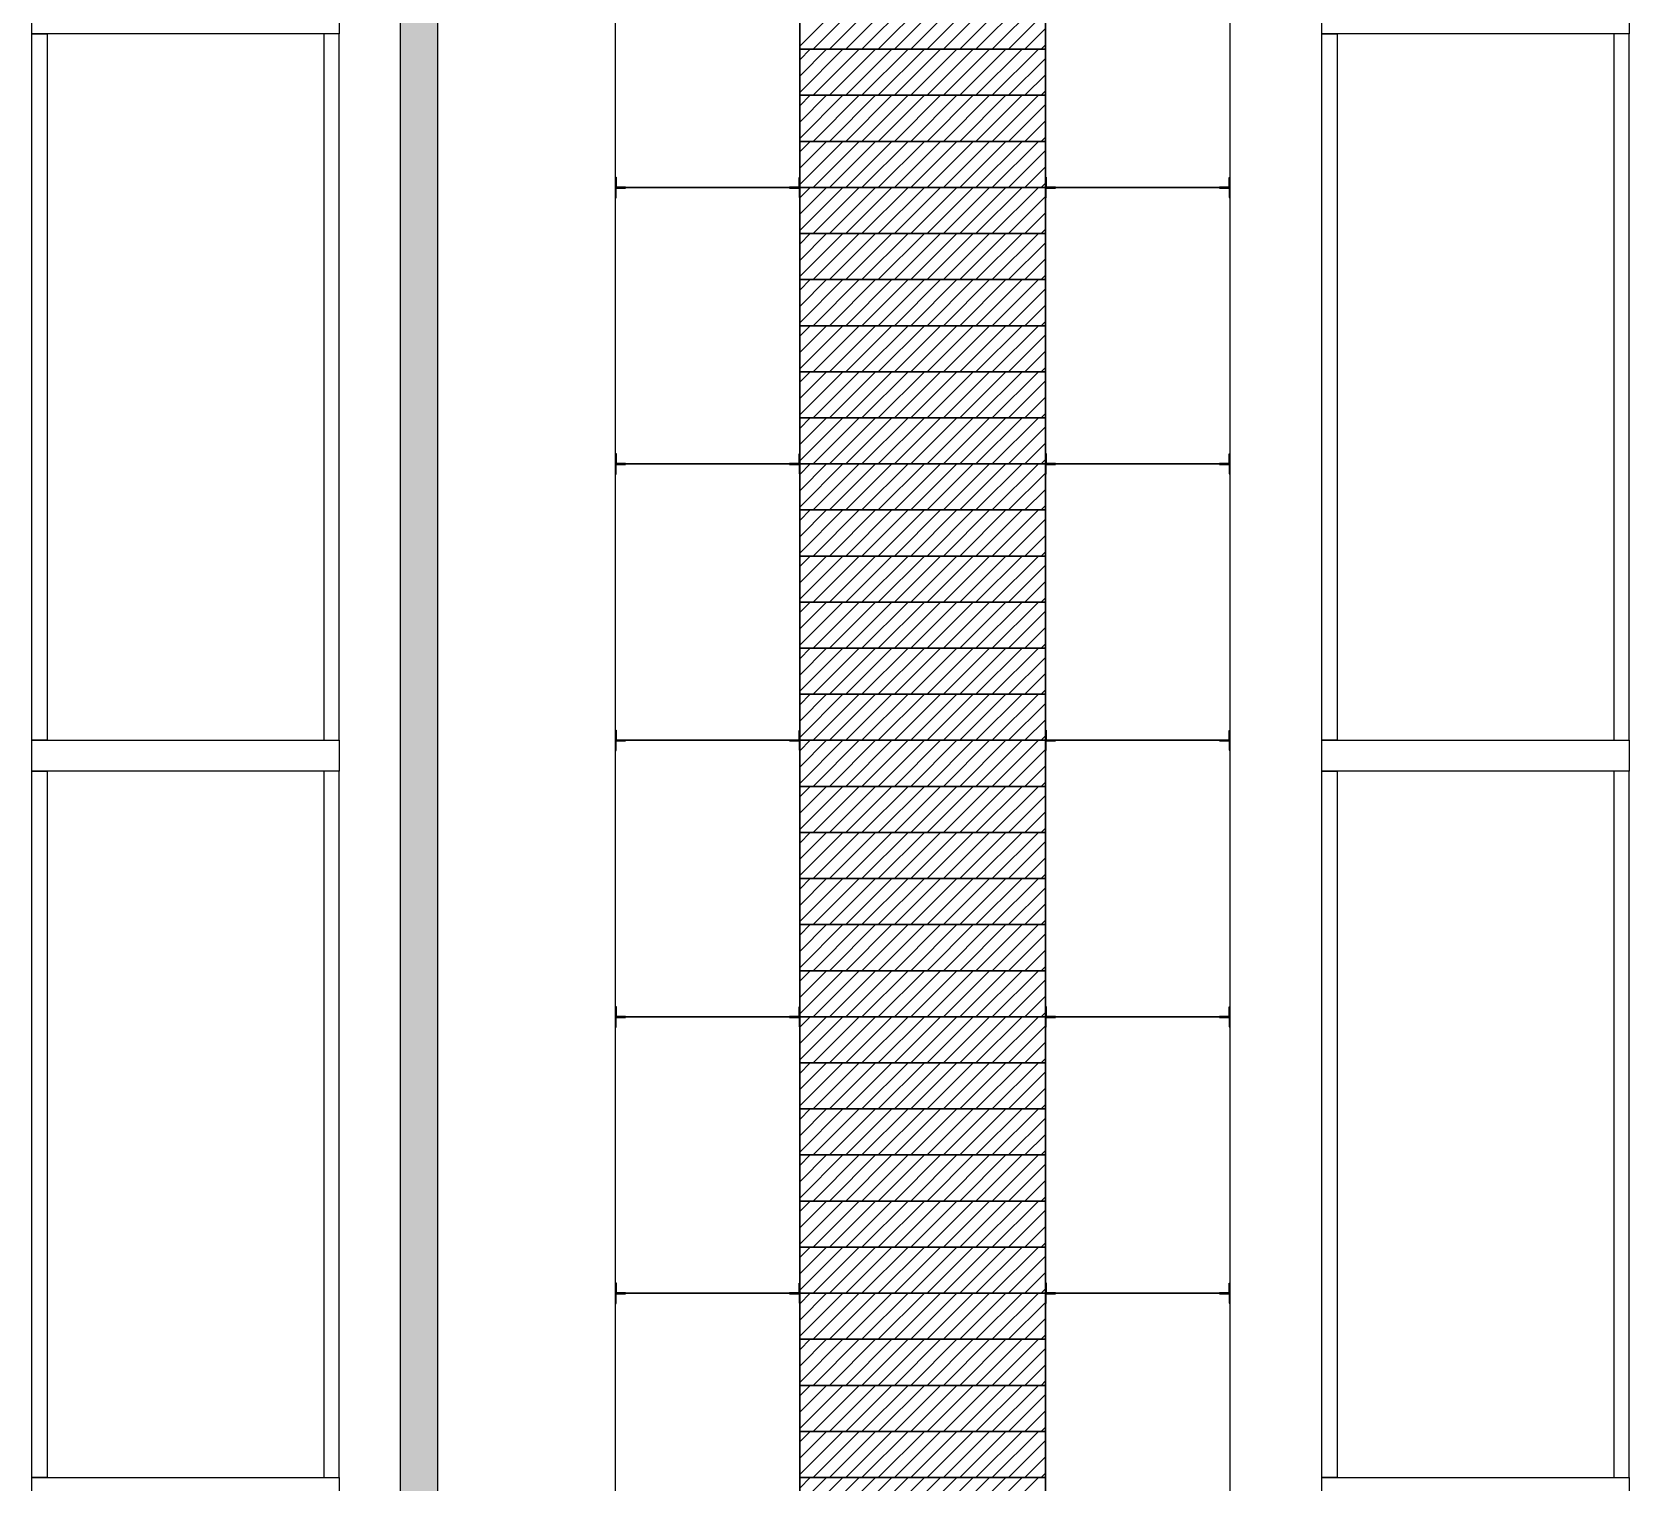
# Model space of a CAD drawing. Header units: millimetres. Extents: x 111.4 to 201.3, y 71.6 to 170.2.
# Drawn here: x 173.66 to 178.86, y 102.1 to 106.83 of the extents above; entities that cross this region are included whole.
import ezdxf

# ---------------------------------------------------------------- set-up
doc = ezdxf.new("R2010")
doc.units = ezdxf.units.MM
doc.layers.add('CIVIL-ARQ', color=8, linetype='Continuous')

msp = doc.modelspace()

# ---------------------------------------------------------------- hatches: boundary and pattern name
at = {"layer": 'CIVIL-ARQ'}
msp.add_hatch(color=256, dxfattribs=at).paths.add_polyline_path([(174.856796, 92.419852), (174.856796, 111.819852), (174.976796, 111.819852), (174.976796, 92.419852)])

# ---------------------------------------------------------------- linework, layer by layer
for p, q in [((174.856796, 92.419852), (174.856796, 111.819852)), ((174.976796, 111.819852), (174.976796, 92.419852)), ((173.656796, 106.819852), (173.656796, 106.919852)), ((174.656796, 106.919852), (174.656796, 106.819852)), ((176.156796, 106.769852), (176.156796, 106.919852)), ((176.156796, 106.779494), (176.297154, 106.919852)), ((176.200187, 106.769852), (176.350187, 106.919852)), ((176.25322, 106.769852), (176.40322, 106.919852)), ((176.306253, 106.769852), (176.456253, 106.919852)), ((176.359286, 106.769852), (176.509286, 106.919852)), ((176.412319, 106.769852), (176.562319, 106.919852)), ((176.465352, 106.769852), (176.615352, 106.919852)), ((176.518385, 106.769852), (176.668385, 106.919852)), ((176.571418, 106.769852), (176.721418, 106.919852)), ((176.624451, 106.769852), (176.774451, 106.919852)), ((176.677484, 106.769852), (176.827484, 106.919852)), ((176.730517, 106.769852), (176.880517, 106.919852)), ((176.78355, 106.769852), (176.93355, 106.919852)), ((176.956796, 106.919852), (176.956796, 106.769852)), ((177.856795, 106.819852), (177.856795, 106.919852)), ((178.856795, 106.919852), (178.856795, 106.819852)), ((176.836583, 106.769852), (176.956796, 106.890065)), ((174.656796, 106.819852), (173.656796, 106.819852)), ((173.656796, 104.519852), (173.656796, 106.819852)), ((173.656796, 106.819852), (173.706796, 106.819852)), ((173.706796, 106.819852), (173.706796, 104.519852)), ((174.606796, 106.819852), (174.606796, 104.519852)), ((174.656796, 106.819852), (174.606796, 106.819852)), ((174.656796, 104.519852), (174.656796, 106.819852)), ((176.889616, 106.769852), (176.956796, 106.837032)), ((178.856795, 106.819852), (177.856795, 106.819852)), ((177.856795, 104.519852), (177.856795, 106.819852)), ((177.856795, 106.819852), (177.906795, 106.819852)), ((177.906795, 106.819852), (177.906795, 104.519852)), ((178.806795, 106.819852), (178.806795, 104.519852)), ((178.856795, 106.819852), (178.806795, 106.819852)), ((178.856795, 104.519852), (178.856795, 106.819852)), ((176.156796, 106.619852), (176.156796, 106.769852)), ((176.156796, 106.769852), (176.956796, 106.769852)), ((176.156796, 106.73556), (176.191088, 106.769852)), ((176.156796, 106.682527), (176.244121, 106.769852)), ((176.156796, 106.629494), (176.297154, 106.769852)), ((176.956796, 106.769852), (176.156796, 106.769852)), ((176.156796, 106.769852), (176.156796, 106.769852)), ((176.200187, 106.619852), (176.350187, 106.769852)), ((176.25322, 106.619852), (176.40322, 106.769852)), ((176.306253, 106.619852), (176.456253, 106.769852)), ((176.359286, 106.619852), (176.509286, 106.769852)), ((176.412319, 106.619852), (176.562319, 106.769852)), ((176.465352, 106.619852), (176.615352, 106.769852)), ((176.518385, 106.619852), (176.668385, 106.769852)), ((176.571418, 106.619852), (176.721418, 106.769852)), ((176.624451, 106.619852), (176.774451, 106.769852)), ((176.677484, 106.619852), (176.827484, 106.769852)), ((176.730517, 106.619852), (176.880517, 106.769852)), ((176.78355, 106.619852), (176.93355, 106.769852)), ((176.942649, 106.769852), (176.956796, 106.783999)), ((176.956796, 106.769852), (176.956796, 106.619852)), ((176.836583, 106.619852), (176.956796, 106.740065)), ((176.889616, 106.619852), (176.956796, 106.687032)), ((176.156796, 106.619852), (176.956796, 106.619852)), ((176.156796, 106.469852), (176.156796, 106.619852)), ((176.156796, 106.58556), (176.191088, 106.619852)), ((176.156796, 106.532527), (176.244121, 106.619852)), ((176.156796, 106.479494), (176.297154, 106.619852)), ((176.956796, 106.619852), (176.156796, 106.619852)), ((176.156796, 106.619852), (176.156796, 106.619852)), ((176.200187, 106.469852), (176.350187, 106.619852)), ((176.25322, 106.469852), (176.40322, 106.619852)), ((176.306253, 106.469852), (176.456253, 106.619852)), ((176.359286, 106.469852), (176.509286, 106.619852)), ((176.412319, 106.469852), (176.562319, 106.619852)), ((176.465352, 106.469852), (176.615352, 106.619852)), ((176.518385, 106.469852), (176.668385, 106.619852)), ((176.571418, 106.469852), (176.721418, 106.619852)), ((176.624451, 106.469852), (176.774451, 106.619852)), ((176.677484, 106.469852), (176.827484, 106.619852)), ((176.730517, 106.469852), (176.880517, 106.619852)), ((176.78355, 106.469852), (176.93355, 106.619852)), ((176.942649, 106.619852), (176.956796, 106.633999)), ((176.956796, 106.619852), (176.956796, 106.469852)), ((176.836583, 106.469852), (176.956796, 106.590065)), ((176.889616, 106.469852), (176.956796, 106.537032)), ((176.156796, 106.319852), (176.156796, 106.469852)), ((176.156796, 106.469852), (176.956796, 106.469852)), ((176.156796, 106.43556), (176.191088, 106.469852)), ((176.156796, 106.382527), (176.244121, 106.469852)), ((176.156796, 106.329494), (176.297154, 106.469852)), ((176.956796, 106.469852), (176.156796, 106.469852)), ((176.156796, 106.469852), (176.156796, 106.469852)), ((176.200187, 106.319852), (176.350187, 106.469852)), ((176.25322, 106.319852), (176.40322, 106.469852)), ((176.306253, 106.319852), (176.456253, 106.469852)), ((176.359286, 106.319852), (176.509286, 106.469852)), ((176.412319, 106.319852), (176.562319, 106.469852)), ((176.465352, 106.319852), (176.615352, 106.469852)), ((176.518385, 106.319852), (176.668385, 106.469852)), ((176.571418, 106.319852), (176.721418, 106.469852)), ((176.624451, 106.319852), (176.774451, 106.469852)), ((176.677484, 106.319852), (176.827484, 106.469852)), ((176.730517, 106.319852), (176.880517, 106.469852)), ((176.78355, 106.319852), (176.93355, 106.469852)), ((176.942649, 106.469852), (176.956796, 106.483999)), ((176.956796, 106.469852), (176.956796, 106.319852)), ((176.836583, 106.319852), (176.956796, 106.440065)), ((176.889616, 106.319852), (176.956796, 106.387032)), ((176.156796, 106.169852), (176.156796, 106.319852)), ((176.156796, 106.319852), (176.956796, 106.319852)), ((176.156796, 106.28556), (176.191088, 106.319852)), ((176.156796, 106.232527), (176.244121, 106.319852)), ((176.156796, 106.179494), (176.297154, 106.319852)), ((176.956796, 106.319852), (176.156796, 106.319852)), ((176.156796, 106.319852), (176.156796, 106.319852)), ((176.200187, 106.169852), (176.350187, 106.319852)), ((176.25322, 106.169852), (176.40322, 106.319852)), ((176.306253, 106.169852), (176.456253, 106.319852)), ((176.359286, 106.169852), (176.509286, 106.319852)), ((176.412319, 106.169852), (176.562319, 106.319852)), ((176.465352, 106.169852), (176.615352, 106.319852)), ((176.518385, 106.169852), (176.668385, 106.319852)), ((176.571418, 106.169852), (176.721418, 106.319852)), ((176.624451, 106.169852), (176.774451, 106.319852)), ((176.677484, 106.169852), (176.827484, 106.319852)), ((176.730517, 106.169852), (176.880517, 106.319852)), ((176.78355, 106.169852), (176.93355, 106.319852)), ((176.836583, 106.169852), (176.956796, 106.290065)), ((176.942649, 106.319852), (176.956796, 106.333999)), ((176.956796, 106.319852), (176.956796, 106.169852)), ((176.889616, 106.169852), (176.956796, 106.237032)), ((176.942649, 106.169852), (176.956796, 106.183999)), ((176.156796, 106.019852), (176.156796, 106.169852)), ((176.156796, 106.169852), (176.956796, 106.169852)), ((176.156796, 106.13556), (176.191088, 106.169852)), ((176.156796, 106.082527), (176.244121, 106.169852)), ((176.156796, 106.029494), (176.297154, 106.169852)), ((176.956796, 106.169852), (176.156796, 106.169852)), ((176.156796, 106.169852), (176.156796, 106.169852)), ((176.200187, 106.019852), (176.350187, 106.169852)), ((176.25322, 106.019852), (176.40322, 106.169852)), ((176.306253, 106.019852), (176.456253, 106.169852)), ((176.359286, 106.019852), (176.509286, 106.169852)), ((176.412319, 106.019852), (176.562319, 106.169852)), ((176.465352, 106.019852), (176.615352, 106.169852)), ((176.518385, 106.019852), (176.668385, 106.169852)), ((176.571418, 106.019852), (176.721418, 106.169852)), ((176.624451, 106.019852), (176.774451, 106.169852)), ((176.677484, 106.019852), (176.827484, 106.169852)), ((176.730517, 106.019852), (176.880517, 106.169852)), ((176.78355, 106.019852), (176.93355, 106.169852)), ((176.836583, 106.019852), (176.956796, 106.140065)), ((176.956796, 106.169852), (176.956796, 106.019852)), ((176.889616, 106.019852), (176.956796, 106.087032)), ((176.942649, 106.019852), (176.956796, 106.033999)), ((176.156796, 106.019852), (176.956796, 106.019852)), ((176.156796, 105.869852), (176.156796, 106.019852)), ((176.156796, 105.98556), (176.191088, 106.019852)), ((176.156796, 105.932527), (176.244121, 106.019852)), ((176.156796, 105.879494), (176.297154, 106.019852)), ((176.956796, 106.019852), (176.156796, 106.019852)), ((176.156796, 106.019852), (176.156796, 106.019852)), ((176.200187, 105.869852), (176.350187, 106.019852)), ((176.25322, 105.869852), (176.40322, 106.019852)), ((176.306253, 105.869852), (176.456253, 106.019852)), ((176.359286, 105.869852), (176.509286, 106.019852)), ((176.412319, 105.869852), (176.562319, 106.019852)), ((176.465352, 105.869852), (176.615352, 106.019852)), ((176.518385, 105.869852), (176.668385, 106.019852)), ((176.571418, 105.869852), (176.721418, 106.019852)), ((176.624451, 105.869852), (176.774451, 106.019852)), ((176.677484, 105.869852), (176.827484, 106.019852)), ((176.730517, 105.869852), (176.880517, 106.019852)), ((176.78355, 105.869852), (176.93355, 106.019852)), ((176.836583, 105.869852), (176.956796, 105.990065)), ((176.956796, 106.019852), (176.956796, 105.869852)), ((176.889616, 105.869852), (176.956796, 105.937032)), ((176.942649, 105.869852), (176.956796, 105.883999)), ((176.156796, 105.719852), (176.156796, 105.869852)), ((176.156796, 105.869852), (176.956796, 105.869852)), ((176.156796, 105.83556), (176.191088, 105.869852)), ((176.156796, 105.782527), (176.244121, 105.869852)), ((176.156796, 105.729494), (176.297154, 105.869852)), ((176.956796, 105.869852), (176.156796, 105.869852)), ((176.156796, 105.869852), (176.156796, 105.869852)), ((176.200187, 105.719852), (176.350187, 105.869852)), ((176.25322, 105.719852), (176.40322, 105.869852)), ((176.306253, 105.719852), (176.456253, 105.869852)), ((176.359286, 105.719852), (176.509286, 105.869852)), ((176.412319, 105.719852), (176.562319, 105.869852)), ((176.465352, 105.719852), (176.615352, 105.869852)), ((176.518385, 105.719852), (176.668385, 105.869852)), ((176.571418, 105.719852), (176.721418, 105.869852)), ((176.624451, 105.719852), (176.774451, 105.869852)), ((176.677484, 105.719852), (176.827484, 105.869852)), ((176.730517, 105.719852), (176.880517, 105.869852)), ((176.78355, 105.719852), (176.93355, 105.869852)), ((176.836583, 105.719852), (176.956796, 105.840065)), ((176.956796, 105.869852), (176.956796, 105.719852)), ((176.889616, 105.719852), (176.956796, 105.787032)), ((176.156796, 105.569852), (176.156796, 105.719852)), ((176.156796, 105.719852), (176.956796, 105.719852)), ((176.156796, 105.68556), (176.191088, 105.719852)), ((176.156796, 105.632527), (176.244121, 105.719852)), ((176.156796, 105.579494), (176.297154, 105.719852)), ((176.956796, 105.719852), (176.156796, 105.719852)), ((176.156796, 105.719852), (176.156796, 105.719852)), ((176.200187, 105.569852), (176.350187, 105.719852)), ((176.25322, 105.569852), (176.40322, 105.719852)), ((176.306253, 105.569852), (176.456253, 105.719852)), ((176.359286, 105.569852), (176.509286, 105.719852)), ((176.412319, 105.569852), (176.562319, 105.719852)), ((176.465352, 105.569852), (176.615352, 105.719852)), ((176.518385, 105.569852), (176.668385, 105.719852)), ((176.571418, 105.569852), (176.721418, 105.719852)), ((176.624451, 105.569852), (176.774451, 105.719852)), ((176.677484, 105.569852), (176.827484, 105.719852)), ((176.730517, 105.569852), (176.880517, 105.719852)), ((176.78355, 105.569852), (176.93355, 105.719852)), ((176.942649, 105.719852), (176.956796, 105.733999)), ((176.956796, 105.719852), (176.956796, 105.569852)), ((176.836583, 105.569852), (176.956796, 105.690065)), ((176.889616, 105.569852), (176.956796, 105.637032)), ((176.156796, 105.419852), (176.156796, 105.569852)), ((176.156796, 105.569852), (176.956796, 105.569852)), ((176.156796, 105.53556), (176.191088, 105.569852)), ((176.156796, 105.482527), (176.244121, 105.569852)), ((176.156796, 105.429494), (176.297154, 105.569852)), ((176.956796, 105.569852), (176.156796, 105.569852)), ((176.156796, 105.569852), (176.156796, 105.569852)), ((176.200187, 105.419852), (176.350187, 105.569852)), ((176.25322, 105.419852), (176.40322, 105.569852)), ((176.306253, 105.419852), (176.456253, 105.569852)), ((176.359286, 105.419852), (176.509286, 105.569852)), ((176.412319, 105.419852), (176.562319, 105.569852)), ((176.465352, 105.419852), (176.615352, 105.569852)), ((176.518385, 105.419852), (176.668385, 105.569852)), ((176.571418, 105.419852), (176.721418, 105.569852)), ((176.624451, 105.419852), (176.774451, 105.569852)), ((176.677484, 105.419852), (176.827484, 105.569852)), ((176.730517, 105.419852), (176.880517, 105.569852)), ((176.78355, 105.419852), (176.93355, 105.569852)), ((176.942649, 105.569852), (176.956796, 105.583999)), ((176.956796, 105.569852), (176.956796, 105.419852)), ((176.836583, 105.419852), (176.956796, 105.540065)), ((176.889616, 105.419852), (176.956796, 105.487032)), ((176.156796, 105.269852), (176.156796, 105.419852)), ((176.156796, 105.419852), (176.956796, 105.419852)), ((176.156796, 105.38556), (176.191088, 105.419852)), ((176.156796, 105.332527), (176.244121, 105.419852)), ((176.156796, 105.279494), (176.297154, 105.419852)), ((176.956796, 105.419852), (176.156796, 105.419852)), ((176.156796, 105.419852), (176.156796, 105.419852)), ((176.200187, 105.269852), (176.350187, 105.419852)), ((176.25322, 105.269852), (176.40322, 105.419852)), ((176.306253, 105.269852), (176.456253, 105.419852)), ((176.359286, 105.269852), (176.509286, 105.419852)), ((176.412319, 105.269852), (176.562319, 105.419852)), ((176.465352, 105.269852), (176.615352, 105.419852)), ((176.518385, 105.269852), (176.668385, 105.419852)), ((176.571418, 105.269852), (176.721418, 105.419852)), ((176.624451, 105.269852), (176.774451, 105.419852)), ((176.677484, 105.269852), (176.827484, 105.419852)), ((176.730517, 105.269852), (176.880517, 105.419852)), ((176.78355, 105.269852), (176.93355, 105.419852)), ((176.942649, 105.419852), (176.956796, 105.433999)), ((176.956796, 105.419852), (176.956796, 105.269852)), ((176.836583, 105.269852), (176.956796, 105.390065)), ((176.889616, 105.269852), (176.956796, 105.337032)), ((176.156796, 105.119852), (176.156796, 105.269852)), ((176.156796, 105.269852), (176.956796, 105.269852)), ((176.156796, 105.23556), (176.191088, 105.269852)), ((176.156796, 105.182527), (176.244121, 105.269852)), ((176.156796, 105.129494), (176.297154, 105.269852)), ((176.956796, 105.269852), (176.156796, 105.269852)), ((176.156796, 105.269852), (176.156796, 105.269852)), ((176.200187, 105.119852), (176.350187, 105.269852)), ((176.25322, 105.119852), (176.40322, 105.269852)), ((176.306253, 105.119852), (176.456253, 105.269852)), ((176.359286, 105.119852), (176.509286, 105.269852)), ((176.412319, 105.119852), (176.562319, 105.269852)), ((176.465352, 105.119852), (176.615352, 105.269852)), ((176.518385, 105.119852), (176.668385, 105.269852)), ((176.571418, 105.119852), (176.721418, 105.269852)), ((176.624451, 105.119852), (176.774451, 105.269852)), ((176.677484, 105.119852), (176.827484, 105.269852)), ((176.730517, 105.119852), (176.880517, 105.269852)), ((176.78355, 105.119852), (176.93355, 105.269852)), ((176.942649, 105.269852), (176.956796, 105.283999)), ((176.956796, 105.269852), (176.956796, 105.119852)), ((176.836583, 105.119852), (176.956796, 105.240065)), ((176.889616, 105.119852), (176.956796, 105.187032)), ((176.156796, 104.969852), (176.156796, 105.119852)), ((176.156796, 105.119852), (176.956796, 105.119852)), ((176.156796, 105.08556), (176.191088, 105.119852)), ((176.156796, 105.032527), (176.244121, 105.119852)), ((176.156796, 104.979494), (176.297154, 105.119852)), ((176.956796, 105.119852), (176.156796, 105.119852)), ((176.156796, 105.119852), (176.156796, 105.119852)), ((176.200187, 104.969852), (176.350187, 105.119852)), ((176.25322, 104.969852), (176.40322, 105.119852)), ((176.306253, 104.969852), (176.456253, 105.119852)), ((176.359286, 104.969852), (176.509286, 105.119852)), ((176.412319, 104.969852), (176.562319, 105.119852)), ((176.465352, 104.969852), (176.615352, 105.119852)), ((176.518385, 104.969852), (176.668385, 105.119852)), ((176.571418, 104.969852), (176.721418, 105.119852)), ((176.624451, 104.969852), (176.774451, 105.119852)), ((176.677484, 104.969852), (176.827484, 105.119852)), ((176.730517, 104.969852), (176.880517, 105.119852)), ((176.78355, 104.969852), (176.93355, 105.119852)), ((176.942649, 105.119852), (176.956796, 105.133999)), ((176.956796, 105.119852), (176.956796, 104.969852)), ((176.836583, 104.969852), (176.956796, 105.090065)), ((176.889616, 104.969852), (176.956796, 105.037032)), ((176.156796, 104.819852), (176.156796, 104.969852)), ((176.156796, 104.969852), (176.956796, 104.969852)), ((176.156796, 104.93556), (176.191088, 104.969852)), ((176.156796, 104.882527), (176.244121, 104.969852)), ((176.156796, 104.829494), (176.297154, 104.969852)), ((176.956796, 104.969852), (176.156796, 104.969852)), ((176.156796, 104.969852), (176.156796, 104.969852)), ((176.200187, 104.819852), (176.350187, 104.969852)), ((176.25322, 104.819852), (176.40322, 104.969852)), ((176.306253, 104.819852), (176.456253, 104.969852)), ((176.359286, 104.819852), (176.509286, 104.969852)), ((176.412319, 104.819852), (176.562319, 104.969852)), ((176.465352, 104.819852), (176.615352, 104.969852)), ((176.518385, 104.819852), (176.668385, 104.969852)), ((176.571418, 104.819852), (176.721418, 104.969852)), ((176.624451, 104.819852), (176.774451, 104.969852)), ((176.677484, 104.819852), (176.827484, 104.969852)), ((176.730517, 104.819852), (176.880517, 104.969852)), ((176.78355, 104.819852), (176.93355, 104.969852)), ((176.836583, 104.819852), (176.956796, 104.940065)), ((176.942649, 104.969852), (176.956796, 104.983999)), ((176.956796, 104.969852), (176.956796, 104.819852)), ((176.889616, 104.819852), (176.956796, 104.887032)), ((176.942649, 104.819852), (176.956796, 104.833999)), ((176.156796, 104.669852), (176.156796, 104.819852)), ((176.156796, 104.819852), (176.956796, 104.819852)), ((176.156796, 104.78556), (176.191088, 104.819852)), ((176.156796, 104.732527), (176.244121, 104.819852)), ((176.156796, 104.679494), (176.297154, 104.819852)), ((176.956796, 104.819852), (176.156796, 104.819852)), ((176.156796, 104.819852), (176.156796, 104.819852)), ((176.200187, 104.669852), (176.350187, 104.819852)), ((176.25322, 104.669852), (176.40322, 104.819852)), ((176.306253, 104.669852), (176.456253, 104.819852)), ((176.359286, 104.669852), (176.509286, 104.819852)), ((176.412319, 104.669852), (176.562319, 104.819852)), ((176.465352, 104.669852), (176.615352, 104.819852)), ((176.518385, 104.669852), (176.668385, 104.819852)), ((176.571418, 104.669852), (176.721418, 104.819852)), ((176.624451, 104.669852), (176.774451, 104.819852)), ((176.677484, 104.669852), (176.827484, 104.819852)), ((176.730517, 104.669852), (176.880517, 104.819852)), ((176.78355, 104.669852), (176.93355, 104.819852)), ((176.836583, 104.669852), (176.956796, 104.790065)), ((176.956796, 104.819852), (176.956796, 104.669852)), ((176.889616, 104.669852), (176.956796, 104.737032)), ((176.942649, 104.669852), (176.956796, 104.683999)), ((176.156796, 104.669852), (176.956796, 104.669852)), ((176.156796, 104.519852), (176.156796, 104.669852)), ((176.156796, 104.582527), (176.244121, 104.669852)), ((176.156796, 104.63556), (176.191088, 104.669852)), ((176.156796, 104.529494), (176.297154, 104.669852)), ((176.956796, 104.669852), (176.156796, 104.669852)), ((176.156796, 104.669852), (176.156796, 104.669852)), ((176.200187, 104.519852), (176.350187, 104.669852)), ((176.25322, 104.519852), (176.40322, 104.669852)), ((176.306253, 104.519852), (176.456253, 104.669852)), ((176.359286, 104.519852), (176.509286, 104.669852)), ((176.412319, 104.519852), (176.562319, 104.669852)), ((176.465352, 104.519852), (176.615352, 104.669852)), ((176.518385, 104.519852), (176.668385, 104.669852)), ((176.571418, 104.519852), (176.721418, 104.669852)), ((176.624451, 104.519852), (176.774451, 104.669852)), ((176.677484, 104.519852), (176.827484, 104.669852)), ((176.730517, 104.519852), (176.880517, 104.669852)), ((176.78355, 104.519852), (176.93355, 104.669852)), ((176.836583, 104.519852), (176.956796, 104.640065)), ((176.956796, 104.669852), (176.956796, 104.519852)), ((176.889616, 104.519852), (176.956796, 104.587032)), ((176.942649, 104.519852), (176.956796, 104.533999)), ((173.706796, 104.519852), (173.656796, 104.519852)), ((173.656796, 104.419852), (173.656796, 104.519852)), ((173.656796, 104.519852), (174.656796, 104.519852)), ((174.606796, 104.519852), (174.656796, 104.519852)), ((174.656796, 104.519852), (174.656796, 104.419852)), ((176.156796, 104.369852), (176.156796, 104.519852)), ((176.156796, 104.519852), (176.956796, 104.519852)), ((176.156796, 104.48556), (176.191088, 104.519852)), ((176.156796, 104.432527), (176.244121, 104.519852)), ((176.156796, 104.379494), (176.297154, 104.519852)), ((176.156796, 104.519852), (176.156796, 104.519852)), ((176.956796, 104.519852), (176.156796, 104.519852)), ((176.200187, 104.369852), (176.350187, 104.519852)), ((176.25322, 104.369852), (176.40322, 104.519852)), ((176.306253, 104.369852), (176.456253, 104.519852)), ((176.359286, 104.369852), (176.509286, 104.519852)), ((176.412319, 104.369852), (176.562319, 104.519852)), ((176.465352, 104.369852), (176.615352, 104.519852)), ((176.518385, 104.369852), (176.668385, 104.519852)), ((176.571418, 104.369852), (176.721418, 104.519852)), ((176.624451, 104.369852), (176.774451, 104.519852)), ((176.677484, 104.369852), (176.827484, 104.519852)), ((176.730517, 104.369852), (176.880517, 104.519852)), ((176.78355, 104.369852), (176.93355, 104.519852)), ((176.836583, 104.369852), (176.956796, 104.490065)), ((176.956796, 104.519852), (176.956796, 104.369852)), ((177.906795, 104.519852), (177.856795, 104.519852)), ((177.856795, 104.419852), (177.856795, 104.519852)), ((177.856795, 104.519852), (178.856795, 104.519852)), ((178.806795, 104.519852), (178.856795, 104.519852)), ((178.856795, 104.519852), (178.856795, 104.419852)), ((174.656796, 104.419852), (173.656796, 104.419852)), ((173.656796, 102.119852), (173.656796, 104.419852)), ((173.656796, 104.419852), (173.706796, 104.419852)), ((173.706796, 104.419852), (173.706796, 102.119852)), ((174.606796, 104.419852), (174.606796, 102.119852)), ((174.656796, 104.419852), (174.606796, 104.419852)), ((174.656796, 102.119852), (174.656796, 104.419852)), ((176.889616, 104.369852), (176.956796, 104.437032)), ((178.856795, 104.419852), (177.856795, 104.419852)), ((177.856795, 102.119852), (177.856795, 104.419852)), ((177.856795, 104.419852), (177.906795, 104.419852)), ((177.906795, 104.419852), (177.906795, 102.119852)), ((178.806795, 104.419852), (178.806795, 102.119852)), ((178.856795, 104.419852), (178.806795, 104.419852)), ((178.856795, 102.119852), (178.856795, 104.419852)), ((176.156796, 104.219852), (176.156796, 104.369852)), ((176.156796, 104.369852), (176.956796, 104.369852)), ((176.156796, 104.33556), (176.191088, 104.369852)), ((176.156796, 104.282527), (176.244121, 104.369852)), ((176.156796, 104.229494), (176.297154, 104.369852)), ((176.956796, 104.369852), (176.156796, 104.369852)), ((176.156796, 104.369852), (176.156796, 104.369852)), ((176.200187, 104.219852), (176.350187, 104.369852)), ((176.25322, 104.219852), (176.40322, 104.369852)), ((176.306253, 104.219852), (176.456253, 104.369852)), ((176.359286, 104.219852), (176.509286, 104.369852)), ((176.412319, 104.219852), (176.562319, 104.369852)), ((176.465352, 104.219852), (176.615352, 104.369852)), ((176.518385, 104.219852), (176.668385, 104.369852)), ((176.571418, 104.219852), (176.721418, 104.369852)), ((176.624451, 104.219852), (176.774451, 104.369852)), ((176.677484, 104.219852), (176.827484, 104.369852)), ((176.730517, 104.219852), (176.880517, 104.369852)), ((176.78355, 104.219852), (176.93355, 104.369852)), ((176.942649, 104.369852), (176.956796, 104.383999)), ((176.956796, 104.369852), (176.956796, 104.219852)), ((176.836583, 104.219852), (176.956796, 104.340065)), ((176.889616, 104.219852), (176.956796, 104.287032)), ((176.156796, 104.069852), (176.156796, 104.219852)), ((176.156796, 104.219852), (176.956796, 104.219852)), ((176.156796, 104.18556), (176.191088, 104.219852)), ((176.156796, 104.132527), (176.244121, 104.219852)), ((176.156796, 104.079494), (176.297154, 104.219852)), ((176.956796, 104.219852), (176.156796, 104.219852)), ((176.156796, 104.219852), (176.156796, 104.219852)), ((176.200187, 104.069852), (176.350187, 104.219852)), ((176.25322, 104.069852), (176.40322, 104.219852)), ((176.306253, 104.069852), (176.456253, 104.219852)), ((176.359286, 104.069852), (176.509286, 104.219852)), ((176.412319, 104.069852), (176.562319, 104.219852)), ((176.465352, 104.069852), (176.615352, 104.219852)), ((176.518385, 104.069852), (176.668385, 104.219852)), ((176.571418, 104.069852), (176.721418, 104.219852)), ((176.624451, 104.069852), (176.774451, 104.219852)), ((176.677484, 104.069852), (176.827484, 104.219852)), ((176.730517, 104.069852), (176.880517, 104.219852)), ((176.78355, 104.069852), (176.93355, 104.219852)), ((176.942649, 104.219852), (176.956796, 104.233999)), ((176.956796, 104.219852), (176.956796, 104.069852)), ((176.836583, 104.069852), (176.956796, 104.190065)), ((176.889616, 104.069852), (176.956796, 104.137032)), ((176.156796, 103.919852), (176.156796, 104.069852)), ((176.156796, 104.069852), (176.956796, 104.069852)), ((176.156796, 104.03556), (176.191088, 104.069852)), ((176.156796, 103.982527), (176.244121, 104.069852)), ((176.156796, 103.929494), (176.297154, 104.069852)), ((176.956796, 104.069852), (176.156796, 104.069852)), ((176.156796, 104.069852), (176.156796, 104.069852)), ((176.200187, 103.919852), (176.350187, 104.069852)), ((176.25322, 103.919852), (176.40322, 104.069852)), ((176.306253, 103.919852), (176.456253, 104.069852)), ((176.359286, 103.919852), (176.509286, 104.069852)), ((176.412319, 103.919852), (176.562319, 104.069852)), ((176.465352, 103.919852), (176.615352, 104.069852)), ((176.518385, 103.919852), (176.668385, 104.069852)), ((176.571418, 103.919852), (176.721418, 104.069852)), ((176.624451, 103.919852), (176.774451, 104.069852)), ((176.677484, 103.919852), (176.827484, 104.069852)), ((176.730517, 103.919852), (176.880517, 104.069852)), ((176.78355, 103.919852), (176.93355, 104.069852)), ((176.942649, 104.069852), (176.956796, 104.083999)), ((176.956796, 104.069852), (176.956796, 103.919852)), ((176.836583, 103.919852), (176.956796, 104.040065)), ((176.889616, 103.919852), (176.956796, 103.987032)), ((176.156796, 103.769852), (176.156796, 103.919852)), ((176.156796, 103.919852), (176.956796, 103.919852)), ((176.156796, 103.88556), (176.191088, 103.919852)), ((176.156796, 103.832527), (176.244121, 103.919852)), ((176.156796, 103.779494), (176.297154, 103.919852)), ((176.956796, 103.919852), (176.156796, 103.919852)), ((176.156796, 103.919852), (176.156796, 103.919852)), ((176.200187, 103.769852), (176.350187, 103.919852)), ((176.25322, 103.769852), (176.40322, 103.919852)), ((176.306253, 103.769852), (176.456253, 103.919852)), ((176.359286, 103.769852), (176.509286, 103.919852)), ((176.412319, 103.769852), (176.562319, 103.919852)), ((176.465352, 103.769852), (176.615352, 103.919852)), ((176.518385, 103.769852), (176.668385, 103.919852)), ((176.571418, 103.769852), (176.721418, 103.919852)), ((176.624451, 103.769852), (176.774451, 103.919852)), ((176.677484, 103.769852), (176.827484, 103.919852)), ((176.730517, 103.769852), (176.880517, 103.919852)), ((176.78355, 103.769852), (176.93355, 103.919852)), ((176.942649, 103.919852), (176.956796, 103.933999)), ((176.956796, 103.919852), (176.956796, 103.769852)), ((176.836583, 103.769852), (176.956796, 103.890065)), ((176.889616, 103.769852), (176.956796, 103.837032)), ((176.156796, 103.619852), (176.156796, 103.769852)), ((176.156796, 103.769852), (176.956796, 103.769852)), ((176.156796, 103.73556), (176.191088, 103.769852)), ((176.156796, 103.682527), (176.244121, 103.769852)), ((176.156796, 103.629494), (176.297154, 103.769852)), ((176.956796, 103.769852), (176.156796, 103.769852)), ((176.156796, 103.769852), (176.156796, 103.769852)), ((176.200187, 103.619852), (176.350187, 103.769852)), ((176.25322, 103.619852), (176.40322, 103.769852)), ((176.306253, 103.619852), (176.456253, 103.769852)), ((176.359286, 103.619852), (176.509286, 103.769852)), ((176.412319, 103.619852), (176.562319, 103.769852)), ((176.465352, 103.619852), (176.615352, 103.769852)), ((176.518385, 103.619852), (176.668385, 103.769852)), ((176.571418, 103.619852), (176.721418, 103.769852)), ((176.624451, 103.619852), (176.774451, 103.769852)), ((176.677484, 103.619852), (176.827484, 103.769852)), ((176.730517, 103.619852), (176.880517, 103.769852)), ((176.78355, 103.619852), (176.93355, 103.769852)), ((176.836583, 103.619852), (176.956796, 103.740065)), ((176.942649, 103.769852), (176.956796, 103.783999)), ((176.956796, 103.769852), (176.956796, 103.619852)), ((176.889616, 103.619852), (176.956796, 103.687032)), ((176.156796, 103.469852), (176.156796, 103.619852)), ((176.156796, 103.619852), (176.956796, 103.619852)), ((176.156796, 103.58556), (176.191088, 103.619852)), ((176.156796, 103.532527), (176.244121, 103.619852)), ((176.156796, 103.479494), (176.297154, 103.619852)), ((176.956796, 103.619852), (176.156796, 103.619852)), ((176.156796, 103.619852), (176.156796, 103.619852)), ((176.200187, 103.469852), (176.350187, 103.619852)), ((176.25322, 103.469852), (176.40322, 103.619852)), ((176.306253, 103.469852), (176.456253, 103.619852)), ((176.359286, 103.469852), (176.509286, 103.619852)), ((176.412319, 103.469852), (176.562319, 103.619852)), ((176.465352, 103.469852), (176.615352, 103.619852)), ((176.518385, 103.469852), (176.668385, 103.619852)), ((176.571418, 103.469852), (176.721418, 103.619852)), ((176.624451, 103.469852), (176.774451, 103.619852)), ((176.677484, 103.469852), (176.827484, 103.619852)), ((176.730517, 103.469852), (176.880517, 103.619852)), ((176.78355, 103.469852), (176.93355, 103.619852)), ((176.836583, 103.469852), (176.956796, 103.590065)), ((176.942649, 103.619852), (176.956796, 103.633999)), ((176.956796, 103.619852), (176.956796, 103.469852)), ((176.889616, 103.469852), (176.956796, 103.537032)), ((176.942649, 103.469852), (176.956796, 103.483999)), ((176.156796, 103.319852), (176.156796, 103.469852)), ((176.156796, 103.469852), (176.956796, 103.469852)), ((176.156796, 103.43556), (176.191088, 103.469852)), ((176.156796, 103.382527), (176.244121, 103.469852)), ((176.156796, 103.329494), (176.297154, 103.469852)), ((176.956796, 103.469852), (176.156796, 103.469852)), ((176.156796, 103.469852), (176.156796, 103.469852)), ((176.200187, 103.319852), (176.350187, 103.469852)), ((176.25322, 103.319852), (176.40322, 103.469852)), ((176.306253, 103.319852), (176.456253, 103.469852)), ((176.359286, 103.319852), (176.509286, 103.469852)), ((176.412319, 103.319852), (176.562319, 103.469852)), ((176.465352, 103.319852), (176.615352, 103.469852)), ((176.518385, 103.319852), (176.668385, 103.469852)), ((176.571418, 103.319852), (176.721418, 103.469852)), ((176.624451, 103.319852), (176.774451, 103.469852)), ((176.677484, 103.319852), (176.827484, 103.469852)), ((176.730517, 103.319852), (176.880517, 103.469852)), ((176.78355, 103.319852), (176.93355, 103.469852)), ((176.836583, 103.319852), (176.956796, 103.440065)), ((176.956796, 103.469852), (176.956796, 103.319852)), ((176.889616, 103.319852), (176.956796, 103.387032)), ((176.942649, 103.319852), (176.956796, 103.333999)), ((176.156796, 103.169852), (176.156796, 103.319852)), ((176.156796, 103.319852), (176.956796, 103.319852)), ((176.156796, 103.28556), (176.191088, 103.319852)), ((176.156796, 103.232527), (176.244121, 103.319852)), ((176.156796, 103.179494), (176.297154, 103.319852)), ((176.956796, 103.319852), (176.156796, 103.319852)), ((176.156796, 103.319852), (176.156796, 103.319852)), ((176.200187, 103.169852), (176.350187, 103.319852)), ((176.25322, 103.169852), (176.40322, 103.319852)), ((176.306253, 103.169852), (176.456253, 103.319852)), ((176.359286, 103.169852), (176.509286, 103.319852)), ((176.412319, 103.169852), (176.562319, 103.319852)), ((176.465352, 103.169852), (176.615352, 103.319852)), ((176.518385, 103.169852), (176.668385, 103.319852)), ((176.571418, 103.169852), (176.721418, 103.319852)), ((176.624451, 103.169852), (176.774451, 103.319852)), ((176.677484, 103.169852), (176.827484, 103.319852)), ((176.730517, 103.169852), (176.880517, 103.319852)), ((176.78355, 103.169852), (176.93355, 103.319852)), ((176.836583, 103.169852), (176.956796, 103.290065)), ((176.956796, 103.319852), (176.956796, 103.169852)), ((176.889616, 103.169852), (176.956796, 103.237032)), ((176.156796, 103.019852), (176.156796, 103.169852)), ((176.156796, 103.169852), (176.956796, 103.169852)), ((176.156796, 103.13556), (176.191088, 103.169852)), ((176.156796, 103.082527), (176.244121, 103.169852)), ((176.156796, 103.029494), (176.297154, 103.169852)), ((176.956796, 103.169852), (176.156796, 103.169852)), ((176.156796, 103.169852), (176.156796, 103.169852)), ((176.200187, 103.019852), (176.350187, 103.169852)), ((176.25322, 103.019852), (176.40322, 103.169852)), ((176.306253, 103.019852), (176.456253, 103.169852)), ((176.359286, 103.019852), (176.509286, 103.169852)), ((176.412319, 103.019852), (176.562319, 103.169852)), ((176.465352, 103.019852), (176.615352, 103.169852)), ((176.518385, 103.019852), (176.668385, 103.169852)), ((176.571418, 103.019852), (176.721418, 103.169852)), ((176.624451, 103.019852), (176.774451, 103.169852)), ((176.677484, 103.019852), (176.827484, 103.169852)), ((176.730517, 103.019852), (176.880517, 103.169852)), ((176.78355, 103.019852), (176.93355, 103.169852)), ((176.942649, 103.169852), (176.956796, 103.183999)), ((176.956796, 103.169852), (176.956796, 103.019852)), ((176.836583, 103.019852), (176.956796, 103.140065)), ((176.889616, 103.019852), (176.956796, 103.087032)), ((176.156796, 102.869852), (176.156796, 103.019852)), ((176.156796, 103.019852), (176.956796, 103.019852)), ((176.156796, 102.98556), (176.191088, 103.019852)), ((176.156796, 102.932527), (176.244121, 103.019852)), ((176.156796, 102.879494), (176.297154, 103.019852)), ((176.956796, 103.019852), (176.156796, 103.019852)), ((176.156796, 103.019852), (176.156796, 103.019852)), ((176.200187, 102.869852), (176.350187, 103.019852)), ((176.25322, 102.869852), (176.40322, 103.019852)), ((176.306253, 102.869852), (176.456253, 103.019852)), ((176.359286, 102.869852), (176.509286, 103.019852)), ((176.412319, 102.869852), (176.562319, 103.019852)), ((176.465352, 102.869852), (176.615352, 103.019852)), ((176.518385, 102.869852), (176.668385, 103.019852)), ((176.571418, 102.869852), (176.721418, 103.019852)), ((176.624451, 102.869852), (176.774451, 103.019852)), ((176.677484, 102.869852), (176.827484, 103.019852)), ((176.730517, 102.869852), (176.880517, 103.019852)), ((176.78355, 102.869852), (176.93355, 103.019852)), ((176.942649, 103.019852), (176.956796, 103.033999)), ((176.956796, 103.019852), (176.956796, 102.869852)), ((176.836583, 102.869852), (176.956796, 102.990065)), ((176.889616, 102.869852), (176.956796, 102.937032)), ((176.156796, 102.719852), (176.156796, 102.869852)), ((176.156796, 102.869852), (176.956796, 102.869852)), ((176.156796, 102.83556), (176.191088, 102.869852)), ((176.156796, 102.782527), (176.244121, 102.869852)), ((176.156796, 102.729494), (176.297154, 102.869852)), ((176.956796, 102.869852), (176.156796, 102.869852)), ((176.156796, 102.869852), (176.156796, 102.869852)), ((176.200187, 102.719852), (176.350187, 102.869852)), ((176.25322, 102.719852), (176.40322, 102.869852)), ((176.306253, 102.719852), (176.456253, 102.869852)), ((176.359286, 102.719852), (176.509286, 102.869852)), ((176.412319, 102.719852), (176.562319, 102.869852)), ((176.465352, 102.719852), (176.615352, 102.869852)), ((176.518385, 102.719852), (176.668385, 102.869852)), ((176.571418, 102.719852), (176.721418, 102.869852)), ((176.624451, 102.719852), (176.774451, 102.869852)), ((176.677484, 102.719852), (176.827484, 102.869852)), ((176.730517, 102.719852), (176.880517, 102.869852)), ((176.78355, 102.719852), (176.93355, 102.869852)), ((176.942649, 102.869852), (176.956796, 102.883999)), ((176.956796, 102.869852), (176.956796, 102.719852)), ((176.836583, 102.719852), (176.956796, 102.840065)), ((176.889616, 102.719852), (176.956796, 102.787032)), ((176.156796, 102.569852), (176.156796, 102.719852)), ((176.156796, 102.719852), (176.956796, 102.719852)), ((176.156796, 102.68556), (176.191088, 102.719852)), ((176.156796, 102.632527), (176.244121, 102.719852)), ((176.156796, 102.579494), (176.297154, 102.719852)), ((176.956796, 102.719852), (176.156796, 102.719852)), ((176.156796, 102.719852), (176.156796, 102.719852)), ((176.200187, 102.569852), (176.350187, 102.719852)), ((176.25322, 102.569852), (176.40322, 102.719852)), ((176.306253, 102.569852), (176.456253, 102.719852)), ((176.359286, 102.569852), (176.509286, 102.719852)), ((176.412319, 102.569852), (176.562319, 102.719852)), ((176.465352, 102.569852), (176.615352, 102.719852)), ((176.518385, 102.569852), (176.668385, 102.719852)), ((176.571418, 102.569852), (176.721418, 102.719852)), ((176.624451, 102.569852), (176.774451, 102.719852)), ((176.677484, 102.569852), (176.827484, 102.719852)), ((176.730517, 102.569852), (176.880517, 102.719852)), ((176.78355, 102.569852), (176.93355, 102.719852)), ((176.942649, 102.719852), (176.956796, 102.733999)), ((176.956796, 102.719852), (176.956796, 102.569852)), ((176.836583, 102.569852), (176.956796, 102.690065)), ((176.889616, 102.569852), (176.956796, 102.637032)), ((176.156796, 102.419852), (176.156796, 102.569852)), ((176.156796, 102.569852), (176.956796, 102.569852)), ((176.156796, 102.53556), (176.191088, 102.569852)), ((176.156796, 102.482527), (176.244121, 102.569852)), ((176.156796, 102.429494), (176.297154, 102.569852)), ((176.956796, 102.569852), (176.156796, 102.569852)), ((176.156796, 102.569852), (176.156796, 102.569852)), ((176.200187, 102.419852), (176.350187, 102.569852)), ((176.25322, 102.419852), (176.40322, 102.569852)), ((176.306253, 102.419852), (176.456253, 102.569852)), ((176.359286, 102.419852), (176.509286, 102.569852)), ((176.412319, 102.419852), (176.562319, 102.569852)), ((176.465352, 102.419852), (176.615352, 102.569852)), ((176.518385, 102.419852), (176.668385, 102.569852)), ((176.571418, 102.419852), (176.721418, 102.569852)), ((176.624451, 102.419852), (176.774451, 102.569852)), ((176.677484, 102.419852), (176.827484, 102.569852)), ((176.730517, 102.419852), (176.880517, 102.569852)), ((176.78355, 102.419852), (176.93355, 102.569852)), ((176.942649, 102.569852), (176.956796, 102.583999)), ((176.956796, 102.569852), (176.956796, 102.419852)), ((176.836583, 102.419852), (176.956796, 102.540065)), ((176.889616, 102.419852), (176.956796, 102.487032)), ((176.156796, 102.269852), (176.156796, 102.419852)), ((176.156796, 102.419852), (176.956796, 102.419852)), ((176.156796, 102.38556), (176.191088, 102.419852)), ((176.156796, 102.332527), (176.244121, 102.419852)), ((176.156796, 102.279494), (176.297154, 102.419852)), ((176.956796, 102.419852), (176.156796, 102.419852)), ((176.156796, 102.419852), (176.156796, 102.419852)), ((176.200187, 102.269852), (176.350187, 102.419852)), ((176.25322, 102.269852), (176.40322, 102.419852)), ((176.306253, 102.269852), (176.456253, 102.419852)), ((176.359286, 102.269852), (176.509286, 102.419852)), ((176.412319, 102.269852), (176.562319, 102.419852)), ((176.465352, 102.269852), (176.615352, 102.419852)), ((176.518385, 102.269852), (176.668385, 102.419852)), ((176.571418, 102.269852), (176.721418, 102.419852)), ((176.624451, 102.269852), (176.774451, 102.419852)), ((176.677484, 102.269852), (176.827484, 102.419852)), ((176.730517, 102.269852), (176.880517, 102.419852)), ((176.78355, 102.269852), (176.93355, 102.419852)), ((176.836583, 102.269852), (176.956796, 102.390065)), ((176.942649, 102.419852), (176.956796, 102.433999)), ((176.956796, 102.419852), (176.956796, 102.269852)), ((176.889616, 102.269852), (176.956796, 102.337032)), ((176.942649, 102.269852), (176.956796, 102.283999)), ((176.156796, 102.119852), (176.156796, 102.269852)), ((176.156796, 102.269852), (176.956796, 102.269852)), ((176.156796, 102.23556), (176.191088, 102.269852)), ((176.156796, 102.182527), (176.244121, 102.269852)), ((176.156796, 102.129494), (176.297154, 102.269852)), ((176.956796, 102.269852), (176.156796, 102.269852)), ((176.156796, 102.269852), (176.156796, 102.269852)), ((176.200187, 102.119852), (176.350187, 102.269852)), ((176.25322, 102.119852), (176.40322, 102.269852)), ((176.306253, 102.119852), (176.456253, 102.269852)), ((176.359286, 102.119852), (176.509286, 102.269852)), ((176.412319, 102.119852), (176.562319, 102.269852)), ((176.465352, 102.119852), (176.615352, 102.269852)), ((176.518385, 102.119852), (176.668385, 102.269852)), ((176.571418, 102.119852), (176.721418, 102.269852)), ((176.624451, 102.119852), (176.774451, 102.269852)), ((176.677484, 102.119852), (176.827484, 102.269852)), ((176.730517, 102.119852), (176.880517, 102.269852)), ((176.78355, 102.119852), (176.93355, 102.269852)), ((176.836583, 102.119852), (176.956796, 102.240065)), ((176.956796, 102.269852), (176.956796, 102.119852)), ((176.889616, 102.119852), (176.956796, 102.187032)), ((176.942649, 102.119852), (176.956796, 102.133999)), ((173.706796, 102.119852), (173.656796, 102.119852)), ((173.656796, 102.019852), (173.656796, 102.119852)), ((173.656796, 102.119852), (174.656796, 102.119852)), ((174.606796, 102.119852), (174.656796, 102.119852)), ((174.656796, 102.119852), (174.656796, 102.019852)), ((176.156796, 101.969852), (176.156796, 102.119852)), ((176.156796, 102.119852), (176.956796, 102.119852)), ((176.156796, 102.08556), (176.191088, 102.119852)), ((176.156796, 102.032527), (176.244121, 102.119852)), ((176.156796, 101.979494), (176.297154, 102.119852)), ((176.956796, 102.119852), (176.156796, 102.119852)), ((176.156796, 102.119852), (176.156796, 102.119852)), ((176.200187, 101.969852), (176.350187, 102.119852)), ((176.25322, 101.969852), (176.40322, 102.119852)), ((176.306253, 101.969852), (176.456253, 102.119852)), ((176.359286, 101.969852), (176.509286, 102.119852)), ((176.412319, 101.969852), (176.562319, 102.119852)), ((176.465352, 101.969852), (176.615352, 102.119852)), ((176.518385, 101.969852), (176.668385, 102.119852)), ((176.571418, 101.969852), (176.721418, 102.119852)), ((176.624451, 101.969852), (176.774451, 102.119852)), ((176.677484, 101.969852), (176.827484, 102.119852)), ((176.730517, 101.969852), (176.880517, 102.119852)), ((176.78355, 101.969852), (176.93355, 102.119852)), ((176.956796, 102.119852), (176.956796, 101.969852)), ((177.906795, 102.119852), (177.856795, 102.119852)), ((177.856795, 102.019852), (177.856795, 102.119852)), ((177.856795, 102.119852), (178.856795, 102.119852)), ((178.806795, 102.119852), (178.856795, 102.119852)), ((178.856795, 102.119852), (178.856795, 102.019852))]:
    msp.add_line(p, q, dxfattribs=at)
for points in [[(176.156796, 107.219852), (176.156796, 106.319852), (175.556796, 106.319852), (175.556796, 107.219852), (176.156796, 107.219852)], [(177.556796, 107.219852), (177.556796, 106.319852), (176.956796, 106.319852), (176.956796, 107.219852), (177.556796, 107.219852)], [(175.556796, 106.319852), (175.556796, 106.353352), (175.558796, 106.353352), (175.558796, 106.321852), (175.589296, 106.321852), (175.589296, 106.319852), (175.556796, 106.319852)], [(176.156796, 106.319852), (176.123296, 106.319852), (176.123296, 106.321852), (176.154796, 106.321852), (176.154796, 106.352352), (176.156796, 106.352352), (176.156796, 106.319852)], [(176.956796, 106.319852), (176.956796, 106.353352), (176.958796, 106.353352), (176.958796, 106.321852), (176.989296, 106.321852), (176.989296, 106.319852), (176.956796, 106.319852)], [(177.556796, 106.319852), (177.523296, 106.319852), (177.523296, 106.321852), (177.554796, 106.321852), (177.554796, 106.352352), (177.556796, 106.352352), (177.556796, 106.319852)], [(176.156796, 106.319852), (176.156796, 105.419852), (175.556796, 105.419852), (175.556796, 106.319852), (176.156796, 106.319852)], [(175.556796, 106.319852), (175.556796, 106.286352), (175.558796, 106.286352), (175.558796, 106.317852), (175.589296, 106.317852), (175.589296, 106.319852), (175.556796, 106.319852)], [(176.156796, 106.319852), (176.123296, 106.319852), (176.123296, 106.317852), (176.154796, 106.317852), (176.154796, 106.287352), (176.156796, 106.287352), (176.156796, 106.319852)], [(177.556796, 106.319852), (177.556796, 105.419852), (176.956796, 105.419852), (176.956796, 106.319852), (177.556796, 106.319852)], [(176.956796, 106.319852), (176.956796, 106.286352), (176.958796, 106.286352), (176.958796, 106.317852), (176.989296, 106.317852), (176.989296, 106.319852), (176.956796, 106.319852)], [(177.556796, 106.319852), (177.523296, 106.319852), (177.523296, 106.317852), (177.554796, 106.317852), (177.554796, 106.287352), (177.556796, 106.287352), (177.556796, 106.319852)], [(175.556796, 105.419852), (175.556796, 105.453352), (175.558796, 105.453352), (175.558796, 105.421852), (175.589296, 105.421852), (175.589296, 105.419852), (175.556796, 105.419852)], [(176.156796, 105.419852), (176.156796, 104.519852), (175.556796, 104.519852), (175.556796, 105.419852), (176.156796, 105.419852)], [(175.556796, 105.419852), (175.556796, 105.386352), (175.558796, 105.386352), (175.558796, 105.417852), (175.589296, 105.417852), (175.589296, 105.419852), (175.556796, 105.419852)], [(176.156796, 105.419852), (176.123296, 105.419852), (176.123296, 105.421852), (176.154796, 105.421852), (176.154796, 105.452352), (176.156796, 105.452352), (176.156796, 105.419852)], [(176.156796, 105.419852), (176.123296, 105.419852), (176.123296, 105.417852), (176.154796, 105.417852), (176.154796, 105.387352), (176.156796, 105.387352), (176.156796, 105.419852)], [(176.956796, 105.419852), (176.956796, 105.453352), (176.958796, 105.453352), (176.958796, 105.421852), (176.989296, 105.421852), (176.989296, 105.419852), (176.956796, 105.419852)], [(177.556796, 105.419852), (177.556796, 104.519852), (176.956796, 104.519852), (176.956796, 105.419852), (177.556796, 105.419852)], [(176.956796, 105.419852), (176.956796, 105.386352), (176.958796, 105.386352), (176.958796, 105.417852), (176.989296, 105.417852), (176.989296, 105.419852), (176.956796, 105.419852)], [(177.556796, 105.419852), (177.523296, 105.419852), (177.523296, 105.421852), (177.554796, 105.421852), (177.554796, 105.452352), (177.556796, 105.452352), (177.556796, 105.419852)], [(177.556796, 105.419852), (177.523296, 105.419852), (177.523296, 105.417852), (177.554796, 105.417852), (177.554796, 105.387352), (177.556796, 105.387352), (177.556796, 105.419852)], [(175.556796, 104.519852), (175.556796, 104.553352), (175.558796, 104.553352), (175.558796, 104.521852), (175.589296, 104.521852), (175.589296, 104.519852), (175.556796, 104.519852)], [(176.156796, 104.519852), (176.123296, 104.519852), (176.123296, 104.521852), (176.154796, 104.521852), (176.154796, 104.552352), (176.156796, 104.552352), (176.156796, 104.519852)], [(176.956796, 104.519852), (176.956796, 104.553352), (176.958796, 104.553352), (176.958796, 104.521852), (176.989296, 104.521852), (176.989296, 104.519852), (176.956796, 104.519852)], [(177.556796, 104.519852), (177.523296, 104.519852), (177.523296, 104.521852), (177.554796, 104.521852), (177.554796, 104.552352), (177.556796, 104.552352), (177.556796, 104.519852)], [(176.156796, 104.519852), (176.156796, 103.619852), (175.556796, 103.619852), (175.556796, 104.519852), (176.156796, 104.519852)], [(175.556796, 104.519852), (175.556796, 104.486352), (175.558796, 104.486352), (175.558796, 104.517852), (175.589296, 104.517852), (175.589296, 104.519852), (175.556796, 104.519852)], [(176.156796, 104.519852), (176.123296, 104.519852), (176.123296, 104.517852), (176.154796, 104.517852), (176.154796, 104.487352), (176.156796, 104.487352), (176.156796, 104.519852)], [(177.556796, 104.519852), (177.556796, 103.619852), (176.956796, 103.619852), (176.956796, 104.519852), (177.556796, 104.519852)], [(176.956796, 104.519852), (176.956796, 104.486352), (176.958796, 104.486352), (176.958796, 104.517852), (176.989296, 104.517852), (176.989296, 104.519852), (176.956796, 104.519852)], [(177.556796, 104.519852), (177.523296, 104.519852), (177.523296, 104.517852), (177.554796, 104.517852), (177.554796, 104.487352), (177.556796, 104.487352), (177.556796, 104.519852)], [(175.556796, 103.619852), (175.556796, 103.653352), (175.558796, 103.653352), (175.558796, 103.621852), (175.589296, 103.621852), (175.589296, 103.619852), (175.556796, 103.619852)], [(176.156796, 103.619852), (176.123296, 103.619852), (176.123296, 103.621852), (176.154796, 103.621852), (176.154796, 103.652352), (176.156796, 103.652352), (176.156796, 103.619852)], [(176.956796, 103.619852), (176.956796, 103.653352), (176.958796, 103.653352), (176.958796, 103.621852), (176.989296, 103.621852), (176.989296, 103.619852), (176.956796, 103.619852)], [(177.556796, 103.619852), (177.523296, 103.619852), (177.523296, 103.621852), (177.554796, 103.621852), (177.554796, 103.652352), (177.556796, 103.652352), (177.556796, 103.619852)], [(176.156796, 103.619852), (176.156796, 102.719852), (175.556796, 102.719852), (175.556796, 103.619852), (176.156796, 103.619852)], [(175.556796, 103.619852), (175.556796, 103.586352), (175.558796, 103.586352), (175.558796, 103.617852), (175.589296, 103.617852), (175.589296, 103.619852), (175.556796, 103.619852)], [(176.156796, 103.619852), (176.123296, 103.619852), (176.123296, 103.617852), (176.154796, 103.617852), (176.154796, 103.587352), (176.156796, 103.587352), (176.156796, 103.619852)], [(177.556796, 103.619852), (177.556796, 102.719852), (176.956796, 102.719852), (176.956796, 103.619852), (177.556796, 103.619852)], [(176.956796, 103.619852), (176.956796, 103.586352), (176.958796, 103.586352), (176.958796, 103.617852), (176.989296, 103.617852), (176.989296, 103.619852), (176.956796, 103.619852)], [(177.556796, 103.619852), (177.523296, 103.619852), (177.523296, 103.617852), (177.554796, 103.617852), (177.554796, 103.587352), (177.556796, 103.587352), (177.556796, 103.619852)], [(175.556796, 102.719852), (175.556796, 102.753352), (175.558796, 102.753352), (175.558796, 102.721852), (175.589296, 102.721852), (175.589296, 102.719852), (175.556796, 102.719852)], [(176.156796, 102.719852), (176.123296, 102.719852), (176.123296, 102.721852), (176.154796, 102.721852), (176.154796, 102.752352), (176.156796, 102.752352), (176.156796, 102.719852)], [(176.956796, 102.719852), (176.956796, 102.753352), (176.958796, 102.753352), (176.958796, 102.721852), (176.989296, 102.721852), (176.989296, 102.719852), (176.956796, 102.719852)], [(177.556796, 102.719852), (177.523296, 102.719852), (177.523296, 102.721852), (177.554796, 102.721852), (177.554796, 102.752352), (177.556796, 102.752352), (177.556796, 102.719852)], [(176.156796, 102.719852), (176.156796, 101.819852), (175.556796, 101.819852), (175.556796, 102.719852), (176.156796, 102.719852)], [(175.556796, 102.719852), (175.556796, 102.686352), (175.558796, 102.686352), (175.558796, 102.717852), (175.589296, 102.717852), (175.589296, 102.719852), (175.556796, 102.719852)], [(176.156796, 102.719852), (176.123296, 102.719852), (176.123296, 102.717852), (176.154796, 102.717852), (176.154796, 102.687352), (176.156796, 102.687352), (176.156796, 102.719852)], [(177.556796, 102.719852), (177.556796, 101.819852), (176.956796, 101.819852), (176.956796, 102.719852), (177.556796, 102.719852)], [(176.956796, 102.719852), (176.956796, 102.686352), (176.958796, 102.686352), (176.958796, 102.717852), (176.989296, 102.717852), (176.989296, 102.719852), (176.956796, 102.719852)], [(177.556796, 102.719852), (177.523296, 102.719852), (177.523296, 102.717852), (177.554796, 102.717852), (177.554796, 102.687352), (177.556796, 102.687352), (177.556796, 102.719852)]]:
    msp.add_lwpolyline(points, dxfattribs=at)

doc.saveas('drawing.dxf')
